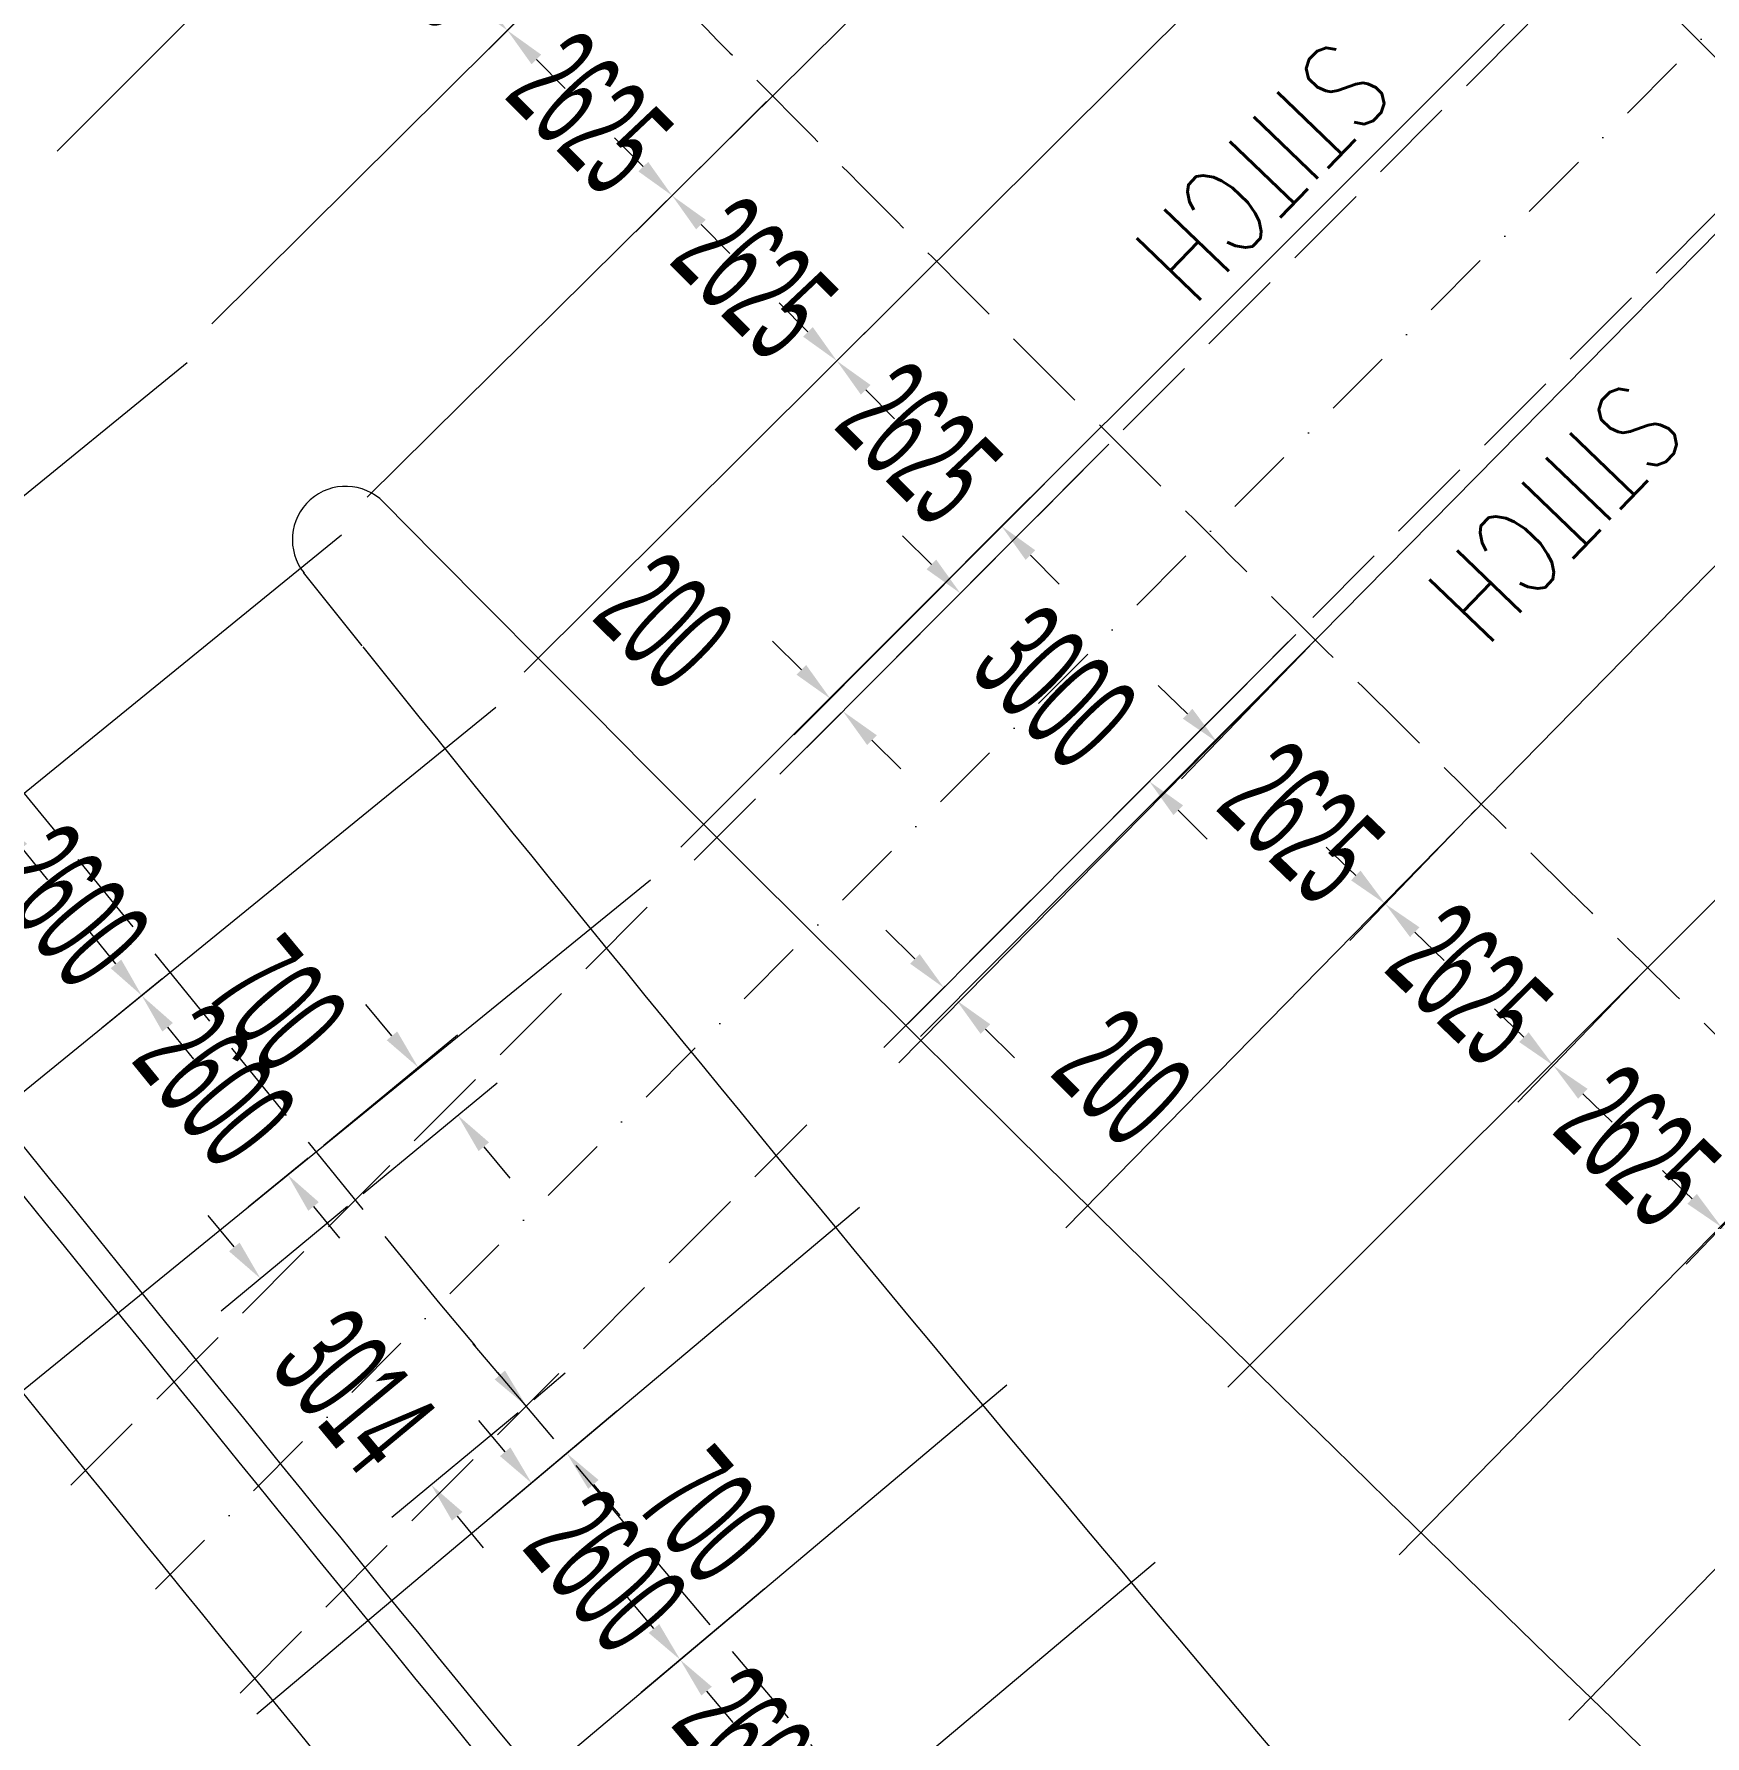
# Model space of a CAD drawing. Header units: millimetres. Extents: x 27228149 to 29012050, y 40856015 to 42918728.
# Drawn here: x 27607415 to 27626213, y 42053520 to 42072674 of the extents above; entities that cross this region are included whole.
import ezdxf

# ---------------------------------------------------------------- set-up
doc = ezdxf.new("R2010")
doc.units = ezdxf.units.MM
doc.header["$LTSCALE"] = 0.05
doc.linetypes.add('DGN Style 3', pattern=[27349.722329, 19535.51595, -7814.20638])
doc.linetypes.add('DGN Style 4', pattern=[31276.361035, 15628.41276, -7814.20638, 19.535516, -7814.20638])
doc.layers.get('Defpoints').update_dxf_attribs({"lineweight": 0})
for name, color, linetype, lineweight in [('InnerEdge_NB', 7, 'Continuous', 0), ('InnerEdge_NBRamp', 7, 'Continuous', 0), ('InnerEdge_SB', 7, 'Continuous', 0), ('OuterEdge_NB', 7, 'Continuous', 0), ('OuterEdge_NBRamp', 7, 'Continuous', 0), ('OuterEdge_SB', 7, 'Continuous', 0), ('PlacementCurve_NB', 1, 'DGN Style 3', 0), ('PlacementCurve_NBRamp', 1, 'DGN Style 3', 0), ('PlacementCurve_SB', 1, 'DGN Style 3', 0), ('S-_ANOT----_A-', 7, 'Continuous', 0), ('S-_ANOT----_T-', 7, 'Continuous', 0), ('S-_GRIDLINE_E- Adjusted', 6, 'DGN Style 4', 0), ('S-_SEG-----_E-NB', 3, 'Continuous', 13), ('S-_SEG-----_E-NBRamp', 3, 'Continuous', 13), ('S-_WALLLBW-_E-', 40, 'Continuous', 13)]:
    doc.layers.add(name, color=color, linetype=linetype, lineweight=lineweight)
doc.styles.add('Styletxt', font='txt.shx')
doc.styles.add('StyleWORKING', font='WORKING.shx')
doc.dimstyles.new('dim300', dxfattribs={"dimtxt": 750, "dimasz": 750, "dimexe": 375, "dimexo": 375, "dimgap": 375, "dimtad": 1, "dimdec": 0, "dimzin": 11, "dimdsep": 46, "dimtxsty": 'StyleWORKING', "dimsah": 1, "dimcen": 0.09, "dimclrd": 7, "dimclre": 7, "dimadec": 4, "dimazin": 3, "dimtfac": 1, "dimtdec": 0, "dimtmove": 0, "dimatfit": 3, "dimfxl": 1, "dimtolj": 1, "dimtzin": 0, "dimlwd": 0, "dimlwe": 0, "dimarcsym": 0})

# ---------------------------------------------------------------- blocks, each defined once
blk = doc.blocks.new('*D42')
at = {"layer": 'Defpoints', "color": 0, "linetype": 'Continuous', "transparency": 16777216}
for p in [(27619428, 42068261), (27619588, 42068138), (27616515, 42065052)]:
    blk.add_point(p, dxfattribs=at)
at = {"layer": 'S-_ANOT----_A-', "linetype": 'Continuous', "transparency": 16777216}
for p, q in [((27619347, 42068179), (27615968, 42064785)), ((27619507, 42068056), (27616110, 42064644))]:
    blk.add_line(p, q, dxfattribs=at)
at = {"layer": 'S-_ANOT----_A-', "color": 7, "linetype": 'Continuous', "lineweight": 0, "transparency": 16777216}
for p, q in [((27616048, 42065517), (27615722, 42065842)), ((27616841, 42064727), (27617167, 42064403))]:
    blk.add_line(p, q, dxfattribs=at)
at = {"layer": 'S-_ANOT----_A-', "color": 7, "linetype": 'Continuous', "transparency": 16777216}
for points in [[(27616102, 42065572), (27615994, 42065463), (27616374, 42065193)], [(27616896, 42064782), (27616787, 42064673), (27616515, 42065052)]]:
    blk.add_solid(points, dxfattribs=at)
at = {"layer": 'S-_ANOT----_A-', "color": 0, "linetype": 'Continuous', "transparency": 16777216, "insert": (27614507, 42066063), "char_height": 1150, "attachment_point": 5, "rotation": 315.1232, "style": 'StyleWORKING'}
blk.add_mtext('\\A1;{\\W0.47826;\\C0;200}', dxfattribs=at)
blk = doc.blocks.new('*D43')
at = {"layer": 'Defpoints', "color": 0, "linetype": 'Continuous', "transparency": 16777216}
for p in [(27621691, 42065998), (27621868, 42065893), (27617793, 42061799)]:
    blk.add_point(p, dxfattribs=at)
at = {"layer": 'S-_ANOT----_A-', "linetype": 'Continuous', "transparency": 16777216}
for p, q in [((27621610, 42065916), (27617245, 42061533)), ((27621787, 42065811), (27617387, 42061392))]:
    blk.add_line(p, q, dxfattribs=at)
at = {"layer": 'S-_ANOT----_A-', "color": 7, "linetype": 'Continuous', "lineweight": 0, "transparency": 16777216}
for p, q in [((27617325, 42062265), (27616999, 42062590)), ((27618119, 42061475), (27618444, 42061150))]:
    blk.add_line(p, q, dxfattribs=at)
at = {"layer": 'S-_ANOT----_A-', "color": 7, "linetype": 'Continuous', "transparency": 16777216}
for points in [[(27617379, 42062319), (27617271, 42062211), (27617651, 42061940)], [(27618173, 42061529), (27618064, 42061421), (27617793, 42061799)]]:
    blk.add_solid(points, dxfattribs=at)
at = {"layer": 'S-_ANOT----_A-', "color": 0, "linetype": 'Continuous', "transparency": 16777216, "insert": (27619661, 42060931), "char_height": 1150, "attachment_point": 5, "rotation": 315.1232, "style": 'StyleWORKING'}
blk.add_mtext('\\A1;{\\W0.47826;\\C0;200}', dxfattribs=at)
blk = doc.blocks.new('*D44')
at = {"layer": 'Defpoints', "color": 0, "linetype": 'Continuous', "transparency": 16777216}
for p in [(27612182, 42060505), (27610589, 42060096), (27611031, 42059553)]:
    blk.add_point(p, dxfattribs=at)
at = {"layer": 'S-_ANOT----_A-', "color": 7, "linetype": 'Continuous', "lineweight": 0, "transparency": 16777216}
for p, q in [((27611442, 42061399), (27611149, 42061753)), ((27612475, 42060151), (27612768, 42059796))]:
    blk.add_line(p, q, dxfattribs=at)
at = {"layer": 'S-_ANOT----_A-', "linetype": 'Continuous', "transparency": 16777216}
for p, q in [((27610677, 42060169), (27612179, 42061411)), ((27611119, 42059626), (27612625, 42060872))]:
    blk.add_line(p, q, dxfattribs=at)
at = {"layer": 'S-_ANOT----_A-', "color": 7, "linetype": 'Continuous', "transparency": 16777216}
for points in [[(27611501, 42061448), (27611383, 42061350), (27611736, 42061045)], [(27612534, 42060200), (27612416, 42060102), (27612182, 42060505)]]:
    blk.add_solid(points, dxfattribs=at)
at = {"layer": 'S-_ANOT----_A-', "color": 0, "linetype": 'Continuous', "transparency": 16777216, "insert": (27610155, 42061754), "char_height": 1150, "attachment_point": 5, "rotation": 309.6056, "style": 'StyleWORKING'}
blk.add_mtext('\\A1;{\\W0.47826;\\C0;700}', dxfattribs=at)
blk = doc.blocks.new('*D203')
at = {"layer": 'Defpoints', "color": 0, "linetype": 'Continuous', "transparency": 16777216}
for p in [(27605604, 42066095), (27607295, 42064119), (27606986, 42063868)]:
    blk.add_point(p, dxfattribs=at)
at = {"layer": 'S-_ANOT----_A-', "color": 7, "linetype": 'Continuous', "lineweight": 0, "transparency": 16777216}
for p, q in [((27605054, 42066241), (27604764, 42066598)), ((27607276, 42063511), (27607567, 42063155))]:
    blk.add_line(p, q, dxfattribs=at)
at = {"layer": 'S-_ANOT----_A-', "linetype": 'Continuous', "transparency": 16777216}
for p, q in [((27605515, 42066023), (27604899, 42065521)), ((27607206, 42064047), (27606540, 42063505))]:
    blk.add_line(p, q, dxfattribs=at)
at = {"layer": 'S-_ANOT----_A-', "color": 7, "linetype": 'Continuous', "transparency": 16777216}
for points in [[(27605114, 42066289), (27604995, 42066193), (27605345, 42065884)], [(27607336, 42063560), (27607217, 42063463), (27606986, 42063868)]]:
    blk.add_solid(points, dxfattribs=at)
at = {"layer": 'S-_ANOT----_A-', "color": 0, "linetype": 'Continuous', "transparency": 16777216, "insert": (27606166, 42064877), "char_height": 1150, "attachment_point": 5, "rotation": 309.1487, "style": 'StyleWORKING'}
blk.add_mtext('\\A1;{\\W0.47826;\\C0;2600}', dxfattribs=at)
blk = doc.blocks.new('*D204')
at = {"layer": 'Defpoints', "color": 0, "linetype": 'Continuous', "transparency": 16777216}
for p in [(27607295, 42064119), (27608947, 42062112), (27608627, 42061852)]:
    blk.add_point(p, dxfattribs=at)
at = {"layer": 'S-_ANOT----_A-', "color": 7, "linetype": 'Continuous', "lineweight": 0, "transparency": 16777216}
for p, q in [((27606696, 42064225), (27606405, 42064581)), ((27608918, 42061495), (27609208, 42061138))]:
    blk.add_line(p, q, dxfattribs=at)
at = {"layer": 'S-_ANOT----_A-', "linetype": 'Continuous', "transparency": 16777216}
for p, q in [((27607206, 42064047), (27606540, 42063505)), ((27608858, 42062040), (27608181, 42061489))]:
    blk.add_line(p, q, dxfattribs=at)
at = {"layer": 'S-_ANOT----_A-', "color": 7, "linetype": 'Continuous', "transparency": 16777216}
for points in [[(27606755, 42064273), (27606636, 42064176), (27606986, 42063868)], [(27608977, 42061544), (27608858, 42061447), (27608627, 42061852)]]:
    blk.add_solid(points, dxfattribs=at)
at = {"layer": 'S-_ANOT----_A-', "color": 0, "linetype": 'Continuous', "transparency": 16777216, "insert": (27607808, 42062861), "char_height": 1150, "attachment_point": 5, "rotation": 309.1487, "style": 'StyleWORKING'}
blk.add_mtext('\\A1;{\\W0.47826;\\C0;2600}', dxfattribs=at)
blk = doc.blocks.new('*D211')
at = {"layer": 'Defpoints', "color": 0, "linetype": 'Continuous', "transparency": 16777216}
for p in [(27614060, 42057248), (27615721, 42055248), (27614685, 42054377)]:
    blk.add_point(p, dxfattribs=at)
at = {"layer": 'S-_ANOT----_A-', "linetype": 'Continuous', "transparency": 16777216}
for p, q in [((27613972, 42057174), (27612572, 42055996)), ((27615633, 42055174), (27614245, 42054007))]:
    blk.add_line(p, q, dxfattribs=at)
at = {"layer": 'S-_ANOT----_A-', "color": 7, "linetype": 'Continuous', "lineweight": 0, "transparency": 16777216}
for p, q in [((27612716, 42056719), (27612420, 42057071)), ((27614981, 42054025), (27615277, 42053673))]:
    blk.add_line(p, q, dxfattribs=at)
at = {"layer": 'S-_ANOT----_A-', "color": 7, "linetype": 'Continuous', "transparency": 16777216}
for points in [[(27612774, 42056768), (27612657, 42056669), (27613012, 42056366)], [(27615040, 42054074), (27614922, 42053975), (27614685, 42054377)]]:
    blk.add_solid(points, dxfattribs=at)
at = {"layer": 'S-_ANOT----_A-', "color": 0, "linetype": 'Continuous', "transparency": 16777216, "insert": (27613849, 42055373), "char_height": 1150, "attachment_point": 5, "rotation": 310.0632, "style": 'StyleWORKING'}
blk.add_mtext('\\A1;{\\W0.47826;\\C0;2600}', dxfattribs=at)
blk = doc.blocks.new('*D212')
at = {"layer": 'Defpoints', "color": 0, "linetype": 'Continuous', "transparency": 16777216}
for p in [(27615721, 42055248), (27617395, 42053259), (27616359, 42052387)]:
    blk.add_point(p, dxfattribs=at)
at = {"layer": 'S-_ANOT----_A-', "color": 7, "linetype": 'Continuous', "lineweight": 0, "transparency": 16777216}
for p, q in [((27614389, 42054729), (27614093, 42055081)), ((27616655, 42052035), (27616951, 42051683))]:
    blk.add_line(p, q, dxfattribs=at)
at = {"layer": 'S-_ANOT----_A-', "linetype": 'Continuous', "transparency": 16777216}
for p, q in [((27615633, 42055174), (27614245, 42054007)), ((27617307, 42053184), (27615918, 42052017))]:
    blk.add_line(p, q, dxfattribs=at)
at = {"layer": 'S-_ANOT----_A-', "color": 7, "linetype": 'Continuous', "transparency": 16777216}
for points in [[(27614448, 42054778), (27614330, 42054679), (27614685, 42054377)], [(27616713, 42052084), (27616596, 42051985), (27616359, 42052387)]]:
    blk.add_solid(points, dxfattribs=at)
at = {"layer": 'S-_ANOT----_A-', "color": 0, "linetype": 'Continuous', "transparency": 16777216, "insert": (27615523, 42053383), "char_height": 1150, "attachment_point": 5, "rotation": 310.0632, "style": 'StyleWORKING'}
blk.add_mtext('\\A1;{\\W0.47826;\\C0;2600}', dxfattribs=at)
blk = doc.blocks.new('*D779')
at = {"layer": 'Defpoints', "color": 0, "linetype": 'Continuous', "transparency": 16777216}
for p in [(27612060, 42075741), (27613898, 42073867), (27612741, 42072714)]:
    blk.add_point(p, dxfattribs=at)
at = {"layer": 'S-_ANOT----_A-', "linetype": 'Continuous', "transparency": 16777216}
for p, q in [((27611978, 42075660), (27610481, 42074167)), ((27613817, 42073786), (27612334, 42072308))]:
    blk.add_line(p, q, dxfattribs=at)
at = {"layer": 'S-_ANOT----_A-', "color": 7, "linetype": 'Continuous', "lineweight": 0, "transparency": 16777216}
for p, q in [((27610563, 42074899), (27610239, 42075225)), ((27613066, 42072388), (27613391, 42072062))]:
    blk.add_line(p, q, dxfattribs=at)
at = {"layer": 'S-_ANOT----_A-', "color": 7, "linetype": 'Continuous', "transparency": 16777216}
for points in [[(27610618, 42074953), (27610509, 42074845), (27610888, 42074573)], [(27613120, 42072442), (27613012, 42072334), (27612741, 42072714)]]:
    blk.add_solid(points, dxfattribs=at)
at = {"layer": 'S-_ANOT----_A-', "color": 0, "linetype": 'Continuous', "transparency": 16777216, "insert": (27611816, 42073645), "char_height": 1150, "attachment_point": 5, "rotation": 314.9015, "style": 'StyleWORKING'}
blk.add_mtext('\\A1;{\\W0.47826;\\C0;2625}', dxfattribs=at)
blk = doc.blocks.new('*D780')
at = {"layer": 'Defpoints', "color": 0, "linetype": 'Continuous', "transparency": 16777216}
for p in [(27613898, 42073867), (27615738, 42071995), (27614594, 42070855)]:
    blk.add_point(p, dxfattribs=at)
at = {"layer": 'S-_ANOT----_A-', "linetype": 'Continuous', "transparency": 16777216}
for p, q in [((27613817, 42073786), (27612334, 42072308)), ((27615657, 42071914), (27614187, 42070449))]:
    blk.add_line(p, q, dxfattribs=at)
at = {"layer": 'S-_ANOT----_A-', "color": 7, "linetype": 'Continuous', "lineweight": 0, "transparency": 16777216}
for p, q in [((27612417, 42073040), (27612092, 42073365)), ((27614919, 42070529), (27615243, 42070203))]:
    blk.add_line(p, q, dxfattribs=at)
at = {"layer": 'S-_ANOT----_A-', "color": 7, "linetype": 'Continuous', "transparency": 16777216}
for points in [[(27612471, 42073094), (27612362, 42072986), (27612741, 42072714)], [(27614973, 42070583), (27614864, 42070475), (27614594, 42070855)]]:
    blk.add_solid(points, dxfattribs=at)
at = {"layer": 'S-_ANOT----_A-', "color": 0, "linetype": 'Continuous', "transparency": 16777216, "insert": (27613669, 42071785), "char_height": 1150, "attachment_point": 5, "rotation": 314.9015, "style": 'StyleWORKING'}
blk.add_mtext('\\A1;{\\W0.47826;\\C0;2625}', dxfattribs=at)
blk = doc.blocks.new('*D781')
at = {"layer": 'Defpoints', "color": 0, "linetype": 'Continuous', "transparency": 16777216}
for p in [(27615738, 42071995), (27617586, 42070131), (27616447, 42068995)]:
    blk.add_point(p, dxfattribs=at)
at = {"layer": 'S-_ANOT----_A-', "linetype": 'Continuous', "transparency": 16777216}
for p, q in [((27615657, 42071914), (27614187, 42070449)), ((27617505, 42070050), (27616040, 42068590))]:
    blk.add_line(p, q, dxfattribs=at)
at = {"layer": 'S-_ANOT----_A-', "color": 7, "linetype": 'Continuous', "lineweight": 0, "transparency": 16777216}
for p, q in [((27614269, 42071181), (27613944, 42071506)), ((27616772, 42068670), (27617096, 42068344))]:
    blk.add_line(p, q, dxfattribs=at)
at = {"layer": 'S-_ANOT----_A-', "color": 7, "linetype": 'Continuous', "transparency": 16777216}
for points in [[(27614324, 42071235), (27614215, 42071127), (27614594, 42070855)], [(27616826, 42068724), (27616717, 42068616), (27616447, 42068995)]]:
    blk.add_solid(points, dxfattribs=at)
at = {"layer": 'S-_ANOT----_A-', "color": 0, "linetype": 'Continuous', "transparency": 16777216, "insert": (27615521, 42069926), "char_height": 1150, "attachment_point": 5, "rotation": 314.9015, "style": 'StyleWORKING'}
blk.add_mtext('\\A1;{\\W0.47826;\\C0;2625}', dxfattribs=at)
blk = doc.blocks.new('*D782')
at = {"layer": 'Defpoints', "color": 0, "linetype": 'Continuous', "transparency": 16777216}
for p in [(27621847, 42065871), (27623712, 42064024), (27622616, 42062885)]:
    blk.add_point(p, dxfattribs=at)
at = {"layer": 'S-_ANOT----_A-', "linetype": 'Continuous', "transparency": 16777216}
for p, q in [((27621767, 42065788), (27620326, 42064290)), ((27623632, 42063941), (27622218, 42062471))]:
    blk.add_line(p, q, dxfattribs=at)
at = {"layer": 'S-_ANOT----_A-', "color": 7, "linetype": 'Continuous', "lineweight": 0, "transparency": 16777216}
for p, q in [((27620393, 42065024), (27620062, 42065342)), ((27622948, 42062566), (27623279, 42062247))]:
    blk.add_line(p, q, dxfattribs=at)
at = {"layer": 'S-_ANOT----_A-', "color": 7, "linetype": 'Continuous', "transparency": 16777216}
for points in [[(27620447, 42065079), (27620340, 42064968), (27620725, 42064705)], [(27623001, 42062621), (27622895, 42062511), (27622616, 42062885)]]:
    blk.add_solid(points, dxfattribs=at)
at = {"layer": 'S-_ANOT----_A-', "color": 0, "linetype": 'Continuous', "transparency": 16777216, "insert": (27621672, 42063796), "char_height": 1150, "attachment_point": 5, "rotation": 316.1105, "style": 'StyleWORKING'}
blk.add_mtext('\\A1;{\\W0.47826;\\C0;2625}', dxfattribs=at)
blk = doc.blocks.new('*D783')
at = {"layer": 'Defpoints', "color": 0, "linetype": 'Continuous', "transparency": 16777216}
for p in [(27623712, 42064024), (27625583, 42062182), (27624508, 42061065)]:
    blk.add_point(p, dxfattribs=at)
at = {"layer": 'S-_ANOT----_A-', "linetype": 'Continuous', "transparency": 16777216}
for p, q in [((27623632, 42063941), (27622218, 42062471)), ((27625503, 42062100), (27624110, 42060651))]:
    blk.add_line(p, q, dxfattribs=at)
at = {"layer": 'S-_ANOT----_A-', "color": 7, "linetype": 'Continuous', "lineweight": 0, "transparency": 16777216}
for p, q in [((27622285, 42063204), (27621953, 42063523)), ((27624840, 42060746), (27625171, 42060428))]:
    blk.add_line(p, q, dxfattribs=at)
at = {"layer": 'S-_ANOT----_A-', "color": 7, "linetype": 'Continuous', "transparency": 16777216}
for points in [[(27622338, 42063259), (27622232, 42063149), (27622616, 42062885)], [(27624893, 42060802), (27624787, 42060691), (27624508, 42061065)]]:
    blk.add_solid(points, dxfattribs=at)
at = {"layer": 'S-_ANOT----_A-', "color": 0, "linetype": 'Continuous', "transparency": 16777216, "insert": (27623563, 42061976), "char_height": 1150, "attachment_point": 5, "rotation": 316.1105, "style": 'StyleWORKING'}
blk.add_mtext('\\A1;{\\W0.47826;\\C0;2625}', dxfattribs=at)
blk = doc.blocks.new('*D784')
at = {"layer": 'Defpoints', "color": 0, "linetype": 'Continuous', "transparency": 16777216}
for p in [(27625583, 42062182), (27627459, 42060346), (27626400, 42059246)]:
    blk.add_point(p, dxfattribs=at)
at = {"layer": 'S-_ANOT----_A-', "linetype": 'Continuous', "transparency": 16777216}
for p, q in [((27625503, 42062100), (27624110, 42060651)), ((27627379, 42060263), (27626001, 42058831))]:
    blk.add_line(p, q, dxfattribs=at)
at = {"layer": 'S-_ANOT----_A-', "color": 7, "linetype": 'Continuous', "lineweight": 0, "transparency": 16777216}
for p, q in [((27624177, 42061384), (27623845, 42061703)), ((27626731, 42058927), (27627063, 42058608))]:
    blk.add_line(p, q, dxfattribs=at)
at = {"layer": 'S-_ANOT----_A-', "color": 7, "linetype": 'Continuous', "transparency": 16777216}
for points in [[(27624230, 42061439), (27624124, 42061329), (27624508, 42061065)], [(27626785, 42058982), (27626678, 42058871), (27626400, 42059246)]]:
    blk.add_solid(points, dxfattribs=at)
at = {"layer": 'S-_ANOT----_A-', "color": 0, "linetype": 'Continuous', "transparency": 16777216, "insert": (27625455, 42060156), "char_height": 1150, "attachment_point": 5, "rotation": 316.1105, "style": 'StyleWORKING'}
blk.add_mtext('\\A1;{\\W0.47826;\\C0;2625}', dxfattribs=at)
blk = doc.blocks.new('*D785')
at = {"layer": 'Defpoints', "color": 0, "linetype": 'Continuous', "transparency": 16777216}
for p in [(27627459, 42060346), (27629340, 42058516), (27628292, 42057426)]:
    blk.add_point(p, dxfattribs=at)
at = {"layer": 'S-_ANOT----_A-', "linetype": 'Continuous', "transparency": 16777216}
for p, q in [((27627379, 42060263), (27626001, 42058831)), ((27629260, 42058433), (27627893, 42057011))]:
    blk.add_line(p, q, dxfattribs=at)
at = {"layer": 'S-_ANOT----_A-', "color": 7, "linetype": 'Continuous', "lineweight": 0, "transparency": 16777216}
for p, q in [((27626068, 42059564), (27625737, 42059883)), ((27628623, 42057107), (27628955, 42056788))]:
    blk.add_line(p, q, dxfattribs=at)
at = {"layer": 'S-_ANOT----_A-', "color": 7, "linetype": 'Continuous', "transparency": 16777216}
for points in [[(27626122, 42059620), (27626015, 42059509), (27626400, 42059246)], [(27628676, 42057162), (27628570, 42057052), (27628292, 42057426)]]:
    blk.add_solid(points, dxfattribs=at)
at = {"layer": 'S-_ANOT----_A-', "color": 0, "linetype": 'Continuous', "transparency": 16777216, "insert": (27627347, 42058337), "char_height": 1150, "attachment_point": 5, "rotation": 316.1105, "style": 'StyleWORKING'}
blk.add_mtext('\\A1;{\\W0.47826;\\C0;2625}', dxfattribs=at)
blk = doc.blocks.new('*D1037')
at = {"layer": 'Defpoints', "color": 0, "linetype": 'Continuous', "transparency": 16777216}
for p in [(27608947, 42062112), (27610589, 42060096), (27610269, 42059835)]:
    blk.add_point(p, dxfattribs=at)
at = {"layer": 'S-_ANOT----_A-', "color": 7, "linetype": 'Continuous', "lineweight": 0, "transparency": 16777216}
for p, q in [((27608337, 42062209), (27608046, 42062565)), ((27610559, 42059479), (27610850, 42059122))]:
    blk.add_line(p, q, dxfattribs=at)
at = {"layer": 'S-_ANOT----_A-', "linetype": 'Continuous', "transparency": 16777216}
for p, q in [((27608858, 42062040), (27608181, 42061489)), ((27610499, 42060023), (27609823, 42059472))]:
    blk.add_line(p, q, dxfattribs=at)
at = {"layer": 'S-_ANOT----_A-', "color": 7, "linetype": 'Continuous', "transparency": 16777216}
for points in [[(27608396, 42062257), (27608277, 42062160), (27608627, 42061852)], [(27610619, 42059527), (27610500, 42059430), (27610269, 42059835)]]:
    blk.add_solid(points, dxfattribs=at)
at = {"layer": 'S-_ANOT----_A-', "color": 0, "linetype": 'Continuous', "transparency": 16777216, "insert": (27609449, 42060844), "char_height": 1150, "attachment_point": 5, "rotation": 309.1487, "style": 'StyleWORKING'}
blk.add_mtext('\\A1;{\\W0.47826;\\C0;2600}', dxfattribs=at)
blk = doc.blocks.new('*D1038')
at = {"layer": 'Defpoints', "color": 0, "linetype": 'Continuous', "transparency": 16777216}
for p in [(27611031, 42059553), (27609962, 42058668), (27612952, 42057231)]:
    blk.add_point(p, dxfattribs=at)
at = {"layer": 'S-_ANOT----_A-', "linetype": 'Continuous', "transparency": 16777216}
for p, q in [((27610942, 42059479), (27609519, 42058302)), ((27612863, 42057157), (27611440, 42055980))]:
    blk.add_line(p, q, dxfattribs=at)
at = {"layer": 'S-_ANOT----_A-', "color": 7, "linetype": 'Continuous', "lineweight": 0, "transparency": 16777216}
for p, q in [((27609668, 42059023), (27609375, 42059377)), ((27612176, 42055992), (27612469, 42055637))]:
    blk.add_line(p, q, dxfattribs=at)
at = {"layer": 'S-_ANOT----_A-', "color": 7, "linetype": 'Continuous', "transparency": 16777216}
for points in [[(27609728, 42059072), (27609609, 42058974), (27609962, 42058668)], [(27612235, 42056041), (27612117, 42055943), (27611883, 42056346)]]:
    blk.add_solid(points, dxfattribs=at)
at = {"layer": 'S-_ANOT----_A-', "color": 0, "linetype": 'Continuous', "transparency": 16777216, "insert": (27611013, 42057400), "char_height": 1150, "attachment_point": 5, "rotation": 309.6056, "style": 'StyleWORKING'}
blk.add_mtext('\\A1;{\\W0.47826;\\C0;3014}', dxfattribs=at)
blk = doc.blocks.new('*D1039')
at = {"layer": 'Defpoints', "color": 0, "linetype": 'Continuous', "transparency": 16777216}
for p in [(27612952, 42057231), (27612954, 42057232), (27613407, 42056699)]:
    blk.add_point(p, dxfattribs=at)
at = {"layer": 'S-_ANOT----_A-', "color": 7, "linetype": 'Continuous', "lineweight": 0, "transparency": 16777216}
for p, q in [((27612655, 42057582), (27612356, 42057932)), ((27613708, 42056351), (27614007, 42056001))]:
    blk.add_line(p, q, dxfattribs=at)
at = {"layer": 'S-_ANOT----_A-', "linetype": 'Continuous', "transparency": 16777216}
for p, q in [((27613039, 42057306), (27613391, 42057606)), ((27613494, 42056774), (27613846, 42057074))]:
    blk.add_line(p, q, dxfattribs=at)
at = {"layer": 'S-_ANOT----_A-', "color": 7, "linetype": 'Continuous', "transparency": 16777216}
for points in [[(27612713, 42057632), (27612597, 42057532), (27612954, 42057232)], [(27613766, 42056401), (27613650, 42056301), (27613409, 42056700)]]:
    blk.add_solid(points, dxfattribs=at)
at = {"layer": 'S-_ANOT----_A-', "color": 0, "linetype": 'Continuous', "transparency": 16777216, "insert": (27615003, 42056002), "char_height": 1150, "attachment_point": 5, "rotation": 310.5431, "style": 'StyleWORKING'}
blk.add_mtext('\\A1;{\\W0.47826;\\C0;700}', dxfattribs=at)
blk = doc.blocks.new('*D1223')
at = {"layer": 'Defpoints', "color": 0, "linetype": 'Continuous', "transparency": 16777216}
for p in [(27617586, 42070131), (27619439, 42068271), (27618300, 42067136)]:
    blk.add_point(p, dxfattribs=at)
at = {"layer": 'S-_ANOT----_A-', "linetype": 'Continuous', "transparency": 16777216}
for p, q in [((27617505, 42070050), (27616040, 42068590)), ((27619358, 42068190), (27617893, 42066730))]:
    blk.add_line(p, q, dxfattribs=at)
at = {"layer": 'S-_ANOT----_A-', "color": 7, "linetype": 'Continuous', "lineweight": 0, "transparency": 16777216}
for p, q in [((27616122, 42069321), (27615797, 42069647)), ((27618625, 42066810), (27618949, 42066484))]:
    blk.add_line(p, q, dxfattribs=at)
at = {"layer": 'S-_ANOT----_A-', "color": 7, "linetype": 'Continuous', "transparency": 16777216}
for points in [[(27616176, 42069375), (27616068, 42069267), (27616447, 42068995)], [(27618679, 42066864), (27618570, 42066756), (27618300, 42067136)]]:
    blk.add_solid(points, dxfattribs=at)
at = {"layer": 'S-_ANOT----_A-', "color": 0, "linetype": 'Continuous', "transparency": 16777216, "insert": (27617374, 42068067), "char_height": 1150, "attachment_point": 5, "rotation": 314.9015, "style": 'StyleWORKING'}
blk.add_mtext('\\A1;{\\W0.47826;\\C0;2625}', dxfattribs=at)
blk = doc.blocks.new('*D1224')
at = {"layer": 'Defpoints', "color": 0, "linetype": 'Continuous', "transparency": 16777216}
for p in [(27619588, 42068138), (27617837, 42066379), (27621691, 42065998)]:
    blk.add_point(p, dxfattribs=at)
at = {"layer": 'S-_ANOT----_A-', "linetype": 'Continuous', "transparency": 16777216}
for p, q in [((27619507, 42068056), (27617431, 42065971)), ((27621610, 42065916), (27619557, 42063855))]:
    blk.add_line(p, q, dxfattribs=at)
at = {"layer": 'S-_ANOT----_A-', "color": 7, "linetype": 'Continuous', "lineweight": 0, "transparency": 16777216}
for p, q in [((27617511, 42066703), (27617185, 42067028)), ((27620288, 42063937), (27620614, 42063613))]:
    blk.add_line(p, q, dxfattribs=at)
at = {"layer": 'S-_ANOT----_A-', "color": 7, "linetype": 'Continuous', "transparency": 16777216}
for points in [[(27617565, 42066758), (27617457, 42066649), (27617837, 42066379)], [(27620343, 42063992), (27620234, 42063883), (27619963, 42064262)]]:
    blk.add_solid(points, dxfattribs=at)
at = {"layer": 'S-_ANOT----_A-', "color": 0, "linetype": 'Continuous', "transparency": 16777216, "insert": (27618901, 42065321), "char_height": 1150, "attachment_point": 5, "rotation": 315.1232, "style": 'StyleWORKING'}
blk.add_mtext('\\A1;{\\W0.47826;\\C0;3000}', dxfattribs=at)

msp = doc.modelspace()

# ---------------------------------------------------------------- linework, layer by layer
at = {"layer": 'InnerEdge_NB'}
msp.add_lwpolyline([(27283724.5, 42878514.7, -0.0568157), (27345588.8, 42682480.7), (27368075.3, 42566916.3, 0.0263705), (27393633.3, 42464653, 0.0426618), (27458420.2, 42303807.1, 0.1075608), (27699785.7, 42006839.6, 0.026969), (27783127.3, 41947329.2), (27839783.5, 41911319.6)], format="xyb", dxfattribs=at)
at = {"layer": 'InnerEdge_NBRamp'}
msp.add_line((27611107.5, 42065789.9), (27610447.6, 42066612.7), dxfattribs=at)
msp.add_arc((27610921, 42066983), 600, 44.66413, 218.63014, dxfattribs=at)
at = {"layer": 'InnerEdge_NBRamp', "extrusion": (0, 0, -1)}
msp.add_arc((-28080901.4, 42442548.6), 602207, 317.1721279, 321.2701014, dxfattribs=at)
at = {"layer": 'InnerEdge_SB', "extrusion": (0, 0, -1)}
msp.add_lwpolyline([(-27784629.2, 41949692.3, 0.026969), (-27701533.2, 42009027.3, 0.1075608), (-27460918.9, 42305070.6, 0.0691101), (-27370363.7, 42569291.8)], format="xyb", dxfattribs=at)
at = {"layer": 'OuterEdge_NB'}
msp.add_arc((28261355.6, 42709836.2), 913908.3, 224.6641272, 231.3864192, dxfattribs=at)
at = {"layer": 'OuterEdge_NBRamp'}
msp.add_arc((28387839.6, 42688451.6), 1002000, 218.6999083, 221.2409226, dxfattribs=at)
at = {"layer": 'OuterEdge_SB'}
msp.add_arc((28261355.6, 42709836.2), 882808.3, 206.7701516, 231.3876643, dxfattribs=at)
at = {"layer": 'PlacementCurve_NB'}
msp.add_lwpolyline([(27288809.3, 42846343.4, -0.0480477), (27337834.2, 42680971.8), (27359958.8, 42567267.3, 0.0690894), (27451045.4, 42301107.2, 0.1079959), (27694979, 42000696.1, 0.0193193), (27725549.4, 41977271, 0.0146476), (27778701.6, 41940923.9), (27835716.4, 41904662.4)], format="xyb", dxfattribs=at)
at = {"layer": 'PlacementCurve_NBRamp'}
msp.add_lwpolyline([(27635265.1, 42030698.3), (27611982.7, 42058383.2), (27589280.9, 42086269.3), (27569129.4, 42109374), (27546519.9, 42137146.6, -0.0276788), (27487362.1, 42220234.4), (27469115.5, 42250954.1), (27454819.3, 42278027.7)], format="xyb", dxfattribs=at)
at = {"layer": 'PlacementCurve_SB'}
msp.add_lwpolyline([(27305541.4, 42854039, -0.0482858), (27355899.2, 42684467.3), (27377998.9, 42570890.3, 0.0688708), (27467496.8, 42309348.2, 0.1110949), (27715510, 42007942.3, 0.028125), (27802629.8, 41947720.4), (27845874.9, 41921290)], format="xyb", dxfattribs=at)
at = {"layer": 'S-_GRIDLINE_E- Adjusted'}
msp.add_line((27608781.2, 42055171.4), (27667659.8, 42114238.7), dxfattribs=at)
at = {"layer": 'S-_SEG-----_E-NB'}
for p, q in [((27607673.9, 42071355.1), (27617858.2, 42081539.5)), ((27609416.3, 42069410.4), (27619711.5, 42079647)), ((27611161, 42067463.2), (27621565.5, 42077764.8)), ((27612928.4, 42065490.5), (27623395.2, 42075918.2)), ((27614690.4, 42063524.1), (27625238.2, 42074068.7)), ((27617146, 42061097), (27627600.4, 42071714)), ((27619022.4, 42059239.1), (27629451.8, 42069880.5)), ((27620844.8, 42057444.9), (27631381.7, 42067980.7)), ((27622773.7, 42055556.7), (27633192.8, 42066208.1)), ((27624682.9, 42053698.7), (27635039.7, 42064410.8))]:
    msp.add_line(p, q, dxfattribs=at)
at = {"layer": 'S-_SEG-----_E-NB', "linetype": 'DGN Style 3'}
for p, q in [((27614840.9, 42063375.3), (27625369.6, 42073937.7)), ((27616974.6, 42061266.4), (27627494.3, 42071819.8))]:
    msp.add_line(p, q, dxfattribs=at)
at = {"layer": 'S-_SEG-----_E-NBRamp'}
for p, q in [((27609137.6, 42068972.2), (27602190, 42063316.2)), ((27610874.6, 42067033.6), (27603831.4, 42061299.9)), ((27612611.3, 42065095.2), (27605462.8, 42059275.7)), ((27607095, 42057251.4), (27614348.5, 42063156.4)), ((27609923.2, 42053769.1), (27616701, 42059469.1)), ((27618359.6, 42057468.1), (27611570.4, 42051755.5)), ((27620027.4, 42055473.6), (27613222, 42049747.2))]:
    msp.add_line(p, q, dxfattribs=at)
at = {"layer": 'S-_SEG-----_E-NBRamp', "linetype": 'DGN Style 3'}
for p, q in [((27607830.7, 42056342.5), (27614455.5, 42062988.6)), ((27609733.3, 42054001.9), (27616108.6, 42060397.6))]:
    msp.add_line(p, q, dxfattribs=at)
at = {"layer": 'S-_WALLLBW-_E-'}
for centre, radius, start, end in [((28261355.6, 42709836.2), 881058.3, 206.7701516, 231.3876645), ((28261355.6, 42709836.2), 882458.3, 206.7701516, 231.3876645), ((28387839.6, 42688451.6), 1002350, 218.6999083, 221.2430559), ((28387839.6, 42688451.6), 1003750, 218.6999083, 221.2515742)]:
    msp.add_arc(centre, radius, start, end, dxfattribs=at)

# ---------------------------------------------------------------- texts
at = {"layer": 'S-_ANOT----_T-', "linetype": 'Continuous', "style": 'Styletxt', "width": 0.75}
for p in [(27622028.5, 42072667.9), (27625319.8, 42068830.1)]:
    msp.add_text('STITCH', height=1000, rotation=226.11442, dxfattribs=at).set_placement(p)

# ---------------------------------------------------------------- dimensions: what is measured, and where the dimension line sits
at = {"layer": 'S-_ANOT----_A-', "linetype": 'Continuous'}
for base, p1, p2, angle, override, picture, middle, turn in [((27612741.3, 42072713.8), (27612059.5, 42075740.8), (27613898.3, 42073866.9), 134.90149, {"dimscale": 1000, "dimtxt": 1.15, "dimasz": 0.46, "dimexe": 0.575, "dimexo": 0.115, "dimgap": 0.2875, "dimtad": 1, "dimjust": 0, "dimtih": 0, "dimtoh": 0, "dimlfac": 1, "dimsah": 1, "dimcen": 0, "dimse1": 0, "dimse2": 0, "dimclre": 256, "dimclrt": 0, "dimtol": 0, "dimtfac": 1, "dimtofl": 0, "dimtmove": 2, "dimatfit": 3, "dimfrac": 0, "dimtolj": 1, "dimlwe": 65535}, '*D779', (27611815.7, 42073644.6), 314.90149), ((27614593.9, 42070854.8), (27613898.3, 42073866.9), (27615738.5, 42071995.4), 134.90149, {"dimscale": 1000, "dimtxt": 1.15, "dimasz": 0.46, "dimexe": 0.575, "dimexo": 0.115, "dimgap": 0.2875, "dimtad": 1, "dimjust": 0, "dimtih": 0, "dimtoh": 0, "dimlfac": 1, "dimsah": 1, "dimcen": 0, "dimse1": 0, "dimse2": 0, "dimclre": 256, "dimclrt": 0, "dimtol": 0, "dimtfac": 1, "dimtofl": 0, "dimtmove": 2, "dimatfit": 3, "dimfrac": 0, "dimtolj": 1, "dimlwe": 65535}, '*D780', (27613668.6, 42071785.3), 314.90149), ((27616446.9, 42068995.5), (27615738.5, 42071995.4), (27617586, 42070130.7), 134.90149, {"dimscale": 1000, "dimtxt": 1.15, "dimasz": 0.46, "dimexe": 0.575, "dimexo": 0.115, "dimgap": 0.2875, "dimtad": 1, "dimjust": 0, "dimtih": 0, "dimtoh": 0, "dimlfac": 1, "dimsah": 1, "dimcen": 0, "dimse1": 0, "dimse2": 0, "dimclre": 256, "dimclrt": 0, "dimtol": 0, "dimtfac": 1, "dimtofl": 0, "dimtmove": 2, "dimatfit": 3, "dimfrac": 0, "dimtolj": 1, "dimlwe": 65535}, '*D781', (27615521.4, 42069926.1), 314.90149), ((27618299.9, 42067136.1), (27617586, 42070130.7), (27619439.1, 42068271.3), 134.90149, {"dimscale": 1000, "dimtxt": 1.15, "dimasz": 0.46, "dimexe": 0.575, "dimexo": 0.115, "dimgap": 0.2875, "dimtad": 1, "dimjust": 0, "dimtih": 0, "dimtoh": 0, "dimlfac": 1, "dimsah": 1, "dimcen": 0, "dimse1": 0, "dimse2": 0, "dimclre": 256, "dimclrt": 0, "dimtol": 0, "dimtfac": 1, "dimtofl": 0, "dimtmove": 2, "dimatfit": 3, "dimfrac": 0, "dimtolj": 1, "dimlwe": 65535}, '*D1223', (27617374.4, 42068066.7), 314.90149), ((27616515.5, 42065051.8), (27619428.4, 42068260.6), (27619588.3, 42068137.9), 315.12316, {"dimscale": 1000, "dimtxt": 1.15, "dimasz": 0.46, "dimexe": 0.575, "dimexo": 0.115, "dimgap": 0.2875, "dimtad": 1, "dimtih": 0, "dimtoh": 0, "dimlfac": 1, "dimsah": 1, "dimcen": 0, "dimse1": 0, "dimse2": 0, "dimclre": 256, "dimclrt": 0, "dimtol": 0, "dimtfac": 1, "dimtofl": 0, "dimtmove": 2, "dimatfit": 3, "dimfrac": 0, "dimtolj": 1, "dimlwe": 65535}, '*D42', (27614507.3, 42066062.9), 315.12316), ((27617836.7, 42066378.7), (27621690.6, 42065997.6), (27619588.3, 42068137.9), 135.12316, {"dimscale": 1000, "dimtxt": 1.15, "dimasz": 0.46, "dimexe": 0.575, "dimexo": 0.115, "dimgap": 0.2875, "dimtad": 1, "dimtih": 0, "dimtoh": 0, "dimlfac": 1, "dimsah": 1, "dimcen": 0, "dimse1": 0, "dimse2": 0, "dimclre": 256, "dimclrt": 0, "dimtol": 0, "dimtfac": 1, "dimtofl": 0, "dimtmove": 2, "dimatfit": 3, "dimfrac": 0, "dimtolj": 1, "dimlwe": 65535}, '*D1224', (27618900.6, 42065321.4), 315.12316), ((27606986, 42063868), (27605603.7, 42066095.3), (27607294.8, 42064119.3), 129.14866, {"dimscale": 1000, "dimtxt": 1.15, "dimasz": 0.46, "dimexe": 0.575, "dimexo": 0.115, "dimgap": 0.2875, "dimtad": 1, "dimjust": 0, "dimtih": 0, "dimtoh": 0, "dimlfac": 1, "dimsah": 1, "dimcen": 0, "dimse1": 0, "dimse2": 0, "dimclre": 256, "dimclrt": 0, "dimtol": 0, "dimtfac": 1, "dimtofl": 0, "dimtmove": 2, "dimatfit": 3, "dimfrac": 0, "dimtolj": 1, "dimlwe": 65535}, '*D203', (27606166.3, 42064877), 309.14866), ((27617792.6, 42061799.4), (27621690.6, 42065997.6), (27621868.4, 42065892.8), 315.12316, {"dimscale": 1000, "dimtxt": 1.15, "dimasz": 0.46, "dimexe": 0.575, "dimexo": 0.115, "dimgap": 0.2875, "dimtad": 1, "dimtih": 0, "dimtoh": 0, "dimlfac": 1, "dimsah": 1, "dimcen": 0, "dimse1": 0, "dimse2": 0, "dimclre": 256, "dimclrt": 0, "dimtol": 0, "dimtfac": 1, "dimtofl": 0, "dimtmove": 2, "dimatfit": 3, "dimfrac": 0, "dimtolj": 1, "dimlwe": 65535}, '*D43', (27619660.9, 42060931.3), 315.12316), ((27622616.5, 42062885.1), (27621847, 42065871.1), (27623712.2, 42064024.2), 136.11047, {"dimscale": 1000, "dimtxt": 1.15, "dimasz": 0.46, "dimexe": 0.575, "dimexo": 0.115, "dimgap": 0.2875, "dimtad": 1, "dimjust": 0, "dimtih": 0, "dimtoh": 0, "dimlfac": 1, "dimsah": 1, "dimcen": 0, "dimse1": 0, "dimse2": 0, "dimclre": 256, "dimclrt": 0, "dimtol": 0, "dimtfac": 1, "dimtofl": 0, "dimtmove": 2, "dimatfit": 3, "dimfrac": 0, "dimtolj": 1, "dimlwe": 65535}, '*D782', (27621671.7, 42063795.9), 316.11047), ((27608627.3, 42061851.9), (27607294.8, 42064119.3), (27608947, 42062112.2), 129.14866, {"dimscale": 1000, "dimtxt": 1.15, "dimasz": 0.46, "dimexe": 0.575, "dimexo": 0.115, "dimgap": 0.2875, "dimtad": 1, "dimjust": 0, "dimtih": 0, "dimtoh": 0, "dimlfac": 1, "dimsah": 1, "dimcen": 0, "dimse1": 0, "dimse2": 0, "dimclre": 256, "dimclrt": 0, "dimtol": 0, "dimtfac": 1, "dimtofl": 0, "dimtmove": 2, "dimatfit": 3, "dimfrac": 0, "dimtolj": 1, "dimlwe": 65535}, '*D204', (27607807.7, 42062860.8), 309.14866), ((27624508.2, 42061065.3), (27623712.2, 42064024.2), (27625582.9, 42062182.5), 136.11047, {"dimscale": 1000, "dimtxt": 1.15, "dimasz": 0.46, "dimexe": 0.575, "dimexo": 0.115, "dimgap": 0.2875, "dimtad": 1, "dimjust": 0, "dimtih": 0, "dimtoh": 0, "dimlfac": 1, "dimsah": 1, "dimcen": 0, "dimse1": 0, "dimse2": 0, "dimclre": 256, "dimclrt": 0, "dimtol": 0, "dimtfac": 1, "dimtofl": 0, "dimtmove": 2, "dimatfit": 3, "dimfrac": 0, "dimtolj": 1, "dimlwe": 65535}, '*D783', (27623563.3, 42061976.2), 316.11047), ((27612181.8, 42060505.3), (27610588.7, 42060095.6), (27611030.6, 42059552.7), 309.60556, {"dimscale": 1000, "dimtxt": 1.15, "dimasz": 0.46, "dimexe": 0.575, "dimexo": 0.115, "dimgap": 0.2875, "dimtad": 1, "dimtih": 0, "dimtoh": 0, "dimlfac": 1, "dimsah": 1, "dimcen": 0, "dimse1": 0, "dimse2": 0, "dimclre": 256, "dimclrt": 0, "dimtol": 0, "dimtfac": 1, "dimtofl": 0, "dimtmove": 2, "dimatfit": 3, "dimfrac": 0, "dimtolj": 1, "dimlwe": 65535}, '*D44', (27610155.5, 42061754.2), 309.60556), ((27610268.9, 42059835.3), (27608947, 42062112.2), (27610588.7, 42060095.6), 129.14866, {"dimscale": 1000, "dimtxt": 1.15, "dimasz": 0.46, "dimexe": 0.575, "dimexo": 0.115, "dimgap": 0.2875, "dimtad": 1, "dimjust": 0, "dimtih": 0, "dimtoh": 0, "dimlfac": 1, "dimsah": 1, "dimcen": 0, "dimse1": 0, "dimse2": 0, "dimclre": 256, "dimclrt": 0, "dimtol": 0, "dimtfac": 1, "dimtofl": 0, "dimtmove": 2, "dimatfit": 3, "dimfrac": 0, "dimtolj": 1, "dimlwe": 65535}, '*D1037', (27609449.2, 42060844.5), 309.14866), ((27626399.9, 42059245.6), (27625582.9, 42062182.5), (27627458.8, 42060346.3), 136.11047, {"dimscale": 1000, "dimtxt": 1.15, "dimasz": 0.46, "dimexe": 0.575, "dimexo": 0.115, "dimgap": 0.2875, "dimtad": 1, "dimjust": 0, "dimtih": 0, "dimtoh": 0, "dimlfac": 1, "dimsah": 1, "dimcen": 0, "dimse1": 0, "dimse2": 0, "dimclre": 256, "dimclrt": 0, "dimtol": 0, "dimtfac": 1, "dimtofl": 0, "dimtmove": 2, "dimatfit": 3, "dimfrac": 0, "dimtolj": 1, "dimlwe": 65535}, '*D784', (27625455, 42060156.4), 316.11047), ((27628291.7, 42057425.8), (27627458.8, 42060346.3), (27629340, 42058515.5), 136.11047, {"dimscale": 1000, "dimtxt": 1.15, "dimasz": 0.46, "dimexe": 0.575, "dimexo": 0.115, "dimgap": 0.2875, "dimtad": 1, "dimjust": 0, "dimtih": 0, "dimtoh": 0, "dimlfac": 1, "dimsah": 1, "dimcen": 0, "dimse1": 0, "dimse2": 0, "dimclre": 256, "dimclrt": 0, "dimtol": 0, "dimtfac": 1, "dimtofl": 0, "dimtmove": 2, "dimatfit": 3, "dimfrac": 0, "dimtolj": 1, "dimlwe": 65535}, '*D785', (27627346.7, 42058336.7), 316.11047), ((27609961.7, 42058668.3), (27612951.9, 42057230.8), (27611030.6, 42059552.7), 129.60556, {"dimscale": 1000, "dimtxt": 1.15, "dimasz": 0.46, "dimexe": 0.575, "dimexo": 0.115, "dimgap": 0.2875, "dimtad": 1, "dimtih": 0, "dimtoh": 0, "dimlfac": 1, "dimsah": 1, "dimcen": 0, "dimse1": 0, "dimse2": 0, "dimclre": 256, "dimclrt": 0, "dimtol": 0, "dimtfac": 1, "dimtofl": 0, "dimtmove": 2, "dimatfit": 3, "dimfrac": 0, "dimtolj": 1, "dimlwe": 65535}, '*D1038', (27611013, 42057399.9), 309.60556), ((27612953.9, 42057232.4), (27613406.9, 42056698.8), (27612951.9, 42057230.8), 130.54309, {"dimscale": 1000, "dimtxt": 1.15, "dimasz": 0.46, "dimexe": 0.575, "dimexo": 0.115, "dimgap": 0.2875, "dimtad": 1, "dimtih": 0, "dimtoh": 0, "dimlfac": 1, "dimsah": 1, "dimcen": 0, "dimse1": 0, "dimse2": 0, "dimclre": 256, "dimclrt": 0, "dimtol": 0, "dimtfac": 1, "dimtofl": 0, "dimtmove": 2, "dimatfit": 3, "dimfrac": 0, "dimtolj": 1, "dimlwe": 65535}, '*D1039', (27615002.6, 42056002.3), 310.54309), ((27614685.1, 42054376.7), (27614060.3, 42057248.3), (27615720.7, 42055247.7), 130.06316, {"dimscale": 1000, "dimtxt": 1.15, "dimasz": 0.46, "dimexe": 0.575, "dimexo": 0.115, "dimgap": 0.2875, "dimtad": 1, "dimjust": 0, "dimtih": 0, "dimtoh": 0, "dimlfac": 1, "dimsah": 1, "dimcen": 0, "dimse1": 0, "dimse2": 0, "dimclre": 256, "dimclrt": 0, "dimtol": 0, "dimtfac": 1, "dimtofl": 0, "dimtmove": 2, "dimatfit": 3, "dimfrac": 0, "dimtolj": 1, "dimlwe": 65535}, '*D211', (27613849.5, 42055372.5), 310.06316), ((27616358.5, 42052386.9), (27615720.7, 42055247.7), (27617395, 42053258.5), 130.06316, {"dimscale": 1000, "dimtxt": 1.15, "dimasz": 0.46, "dimexe": 0.575, "dimexo": 0.115, "dimgap": 0.2875, "dimtad": 1, "dimjust": 0, "dimtih": 0, "dimtoh": 0, "dimlfac": 1, "dimsah": 1, "dimcen": 0, "dimse1": 0, "dimse2": 0, "dimclre": 256, "dimclrt": 0, "dimtol": 0, "dimtfac": 1, "dimtofl": 0, "dimtmove": 2, "dimatfit": 3, "dimfrac": 0, "dimtolj": 1, "dimlwe": 65535}, '*D212', (27615522.9, 42053382.7), 310.06316)]:
    dim = msp.add_linear_dim(base=base, p1=p1, p2=p2, angle=angle, text='{\\W0.47826;\\C0;<>}', dimstyle='dim300', override=override, dxfattribs=at)
    dim.commit()
    dim.dimension.update_dxf_attribs({"geometry": picture, "text_midpoint": middle, "dimtype": 160, "text_rotation": turn})

doc.saveas('drawing.dxf')
